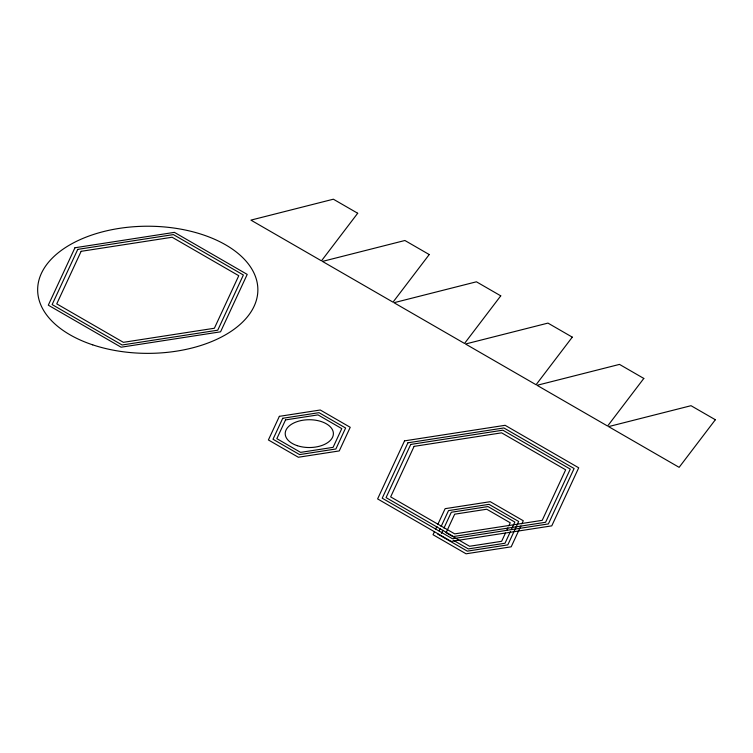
<?xml version="1.0" encoding="UTF-8"?>
<svg xmlns="http://www.w3.org/2000/svg" width="753" height="753" viewBox="0 0 753 753"><rect width="100%" height="100%" fill="white"/><g stroke="black" fill="none" stroke-linecap="round" stroke-linejoin="round"><path stroke-width="1.13" d="M434.49 531.599L433.041 534.724L466.069 553.794L511.193 546.819L520.86 525.971M435.46 529.519L436.909 526.385M437.879 524.304L445.127 508.67L490.25 501.696L523.279 520.765L521.829 523.89M439.121 530.827L440.11 528.7M441.098 526.573L448.506 510.619L489.017 504.35L518.676 521.481L507.823 544.871L467.302 551.14L437.644 534.009M441.484 533.416L442.952 530.244M443.941 528.126L451.311 512.247L487.991 506.571L514.836 522.074L511.4 529.481M505.461 533.068L501.639 541.303L469.571 546.264L446.087 532.71L454.68 514.186L486.758 509.226L510.233 522.78L508.802 525.867M506.891 529.98L507.842 527.928M510.412 531.599L505.009 543.242L468.328 548.918L453.419 540.306M74.952 247.756L48.305 305.172L121.111 347.208L220.563 331.819L247.21 274.403L174.404 232.366L74.952 247.756M77.757 249.375L52.136 304.579L122.137 344.996L217.749 330.2L243.37 274.996L173.378 234.588L77.757 249.375M81.136 251.323L56.748 303.864L123.37 342.333L214.379 328.252L238.767 275.711L172.145 237.242L81.136 251.323M279.363 416.343L268.397 439.959L298.348 457.25L339.255 450.925L350.22 427.299L320.27 410.009L279.363 416.343M282.733 418.282L273 439.244L299.581 454.596L335.885 448.976L345.618 428.015L319.037 412.672L282.733 418.282M285.538 419.91L276.84 438.651L300.607 452.374L333.08 447.357L341.777 428.608L318.011 414.884L285.538 419.91M404.549 440.863L377.611 498.91L451.216 541.407L551.77 525.858L578.709 467.801L505.103 425.304L404.549 440.863M407.919 442.802L382.213 498.194L452.449 538.753L548.4 523.909L574.106 468.517L503.87 427.958L407.919 442.802M410.733 444.43L386.054 497.601L453.485 536.531L545.586 522.281L570.266 469.11L502.844 430.179L410.733 444.43M414.103 446.369L390.656 496.895L454.718 533.877L542.216 520.342L565.663 469.816L501.611 432.834L414.103 446.369M357.694 213.25L321.475 260.849L250.918 220.121L333.363 199.206L357.694 213.25M429.229 254.552L393.01 302.151L322.444 261.413L404.898 240.499L429.229 254.552M500.754 295.844L464.535 343.453L393.979 302.715L476.423 281.801L500.754 295.844M572.289 337.146L536.07 384.745L465.505 344.008L547.958 323.103L572.289 337.146M643.815 378.439L607.596 426.047L537.04 385.31L619.493 364.396L643.815 378.439M715.35 419.741L679.131 467.34L608.575 426.603L691.019 405.698L715.35 419.741M297.266 445.672A24.087 13.902 0 0 0 333.391 433.634A24.087 13.902 0 0 0 297.266 421.586A24.087 13.902 0 0 0 297.266 445.672M92.704 344.846A110.107 63.572 0 0 0 257.865 289.792A110.107 63.572 0 0 0 92.704 234.738A110.107 63.572 0 0 0 92.704 344.846"/></g></svg>
